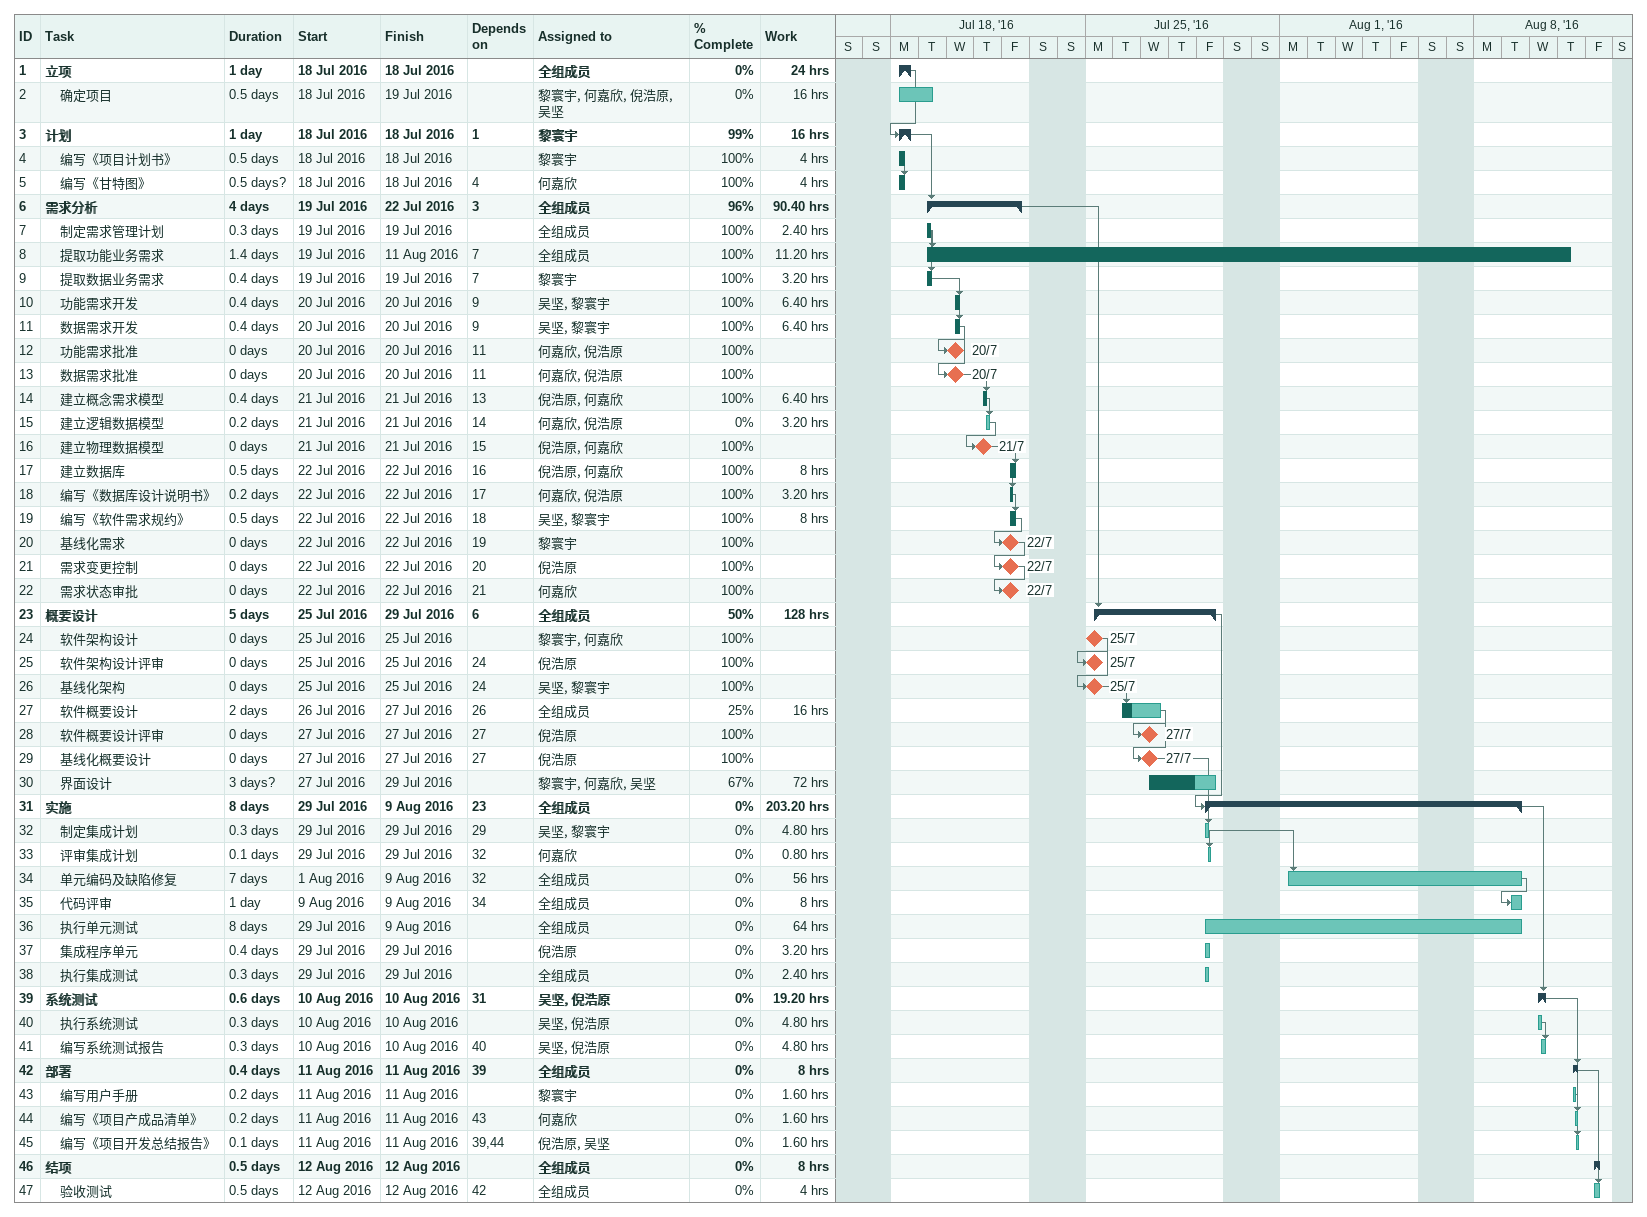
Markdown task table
| ID | Level | Task | Duration | Start | Finish | Predecessors | Resources | % complete | Work (h) |
|---|---|---|---|---|---|---|---|---|---|
| 1 | 1 | **立项** | 1d | 2016-07-18 | 2016-07-18 |  | 全组成员 | 0 | 24 |
| 2 | 2 | 确定项目 | 0.5d | 2016-07-18 | 2016-07-19 |  | 黎寰宇, 何嘉欣, 倪浩原, 吴坚 | 0 | 16 |
| 3 | 1 | **计划** | 1d | 2016-07-18 | 2016-07-18 | 1 | 黎寰宇 | 99 | 16 |
| 4 | 2 | 编写《项目计划书》 | 0.5d | 2016-07-18 | 2016-07-18 |  | 黎寰宇 | 100 | 4 |
| 5 | 2 | 编写《甘特图》 | 0.5d? | 2016-07-18 | 2016-07-18 | 4 | 何嘉欣 | 100 | 4 |
| 6 | 1 | **需求分析** | 4d | 2016-07-19 | 2016-07-22 | 3 | 全组成员 | 96 | 90.40 |
| 7 | 2 | 制定需求管理计划 | 0.3d | 2016-07-19 | 2016-07-19 |  | 全组成员 | 100 | 2.40 |
| 8 | 2 | 提取功能业务需求 | 1.4d | 2016-07-19 | 2016-08-11 | 7 | 全组成员 | 100 | 11.20 |
| 9 | 2 | 提取数据业务需求 | 0.4d | 2016-07-19 | 2016-07-19 | 7 | 黎寰宇 | 100 | 3.20 |
| 10 | 2 | 功能需求开发 | 0.4d | 2016-07-20 | 2016-07-20 | 9 | 吴坚, 黎寰宇 | 100 | 6.40 |
| 11 | 2 | 数据需求开发 | 0.4d | 2016-07-20 | 2016-07-20 | 9 | 吴坚, 黎寰宇 | 100 | 6.40 |
| 12 | 2 | 功能需求批准 | 0d | 2016-07-20 | 2016-07-20 | 11 | 何嘉欣, 倪浩原 | 100 |  |
| 13 | 2 | 数据需求批准 | 0d | 2016-07-20 | 2016-07-20 | 11 | 何嘉欣, 倪浩原 | 100 |  |
| 14 | 2 | 建立概念需求模型 | 0.4d | 2016-07-21 | 2016-07-21 | 13 | 倪浩原, 何嘉欣 | 100 | 6.40 |
| 15 | 2 | 建立逻辑数据模型 | 0.2d | 2016-07-21 | 2016-07-21 | 14 | 何嘉欣, 倪浩原 | 0 | 3.20 |
| 16 | 2 | 建立物理数据模型 | 0d | 2016-07-21 | 2016-07-21 | 15 | 倪浩原, 何嘉欣 | 100 |  |
| 17 | 2 | 建立数据库 | 0.5d | 2016-07-22 | 2016-07-22 | 16 | 倪浩原, 何嘉欣 | 100 | 8 |
| 18 | 2 | 编写《数据库设计说明书》 | 0.2d | 2016-07-22 | 2016-07-22 | 17 | 何嘉欣, 倪浩原 | 100 | 3.20 |
| 19 | 2 | 编写《软件需求规约》 | 0.5d | 2016-07-22 | 2016-07-22 | 18 | 吴坚, 黎寰宇 | 100 | 8 |
| 20 | 2 | 基线化需求 | 0d | 2016-07-22 | 2016-07-22 | 19 | 黎寰宇 | 100 |  |
| 21 | 2 | 需求变更控制 | 0d | 2016-07-22 | 2016-07-22 | 20 | 倪浩原 | 100 |  |
| 22 | 2 | 需求状态审批 | 0d | 2016-07-22 | 2016-07-22 | 21 | 何嘉欣 | 100 |  |
| 23 | 1 | **概要设计** | 5d | 2016-07-25 | 2016-07-29 | 6 | 全组成员 | 50 | 128 |
| 24 | 2 | 软件架构设计 | 0d | 2016-07-25 | 2016-07-25 |  | 黎寰宇, 何嘉欣 | 100 |  |
| 25 | 2 | 软件架构设计评审 | 0d | 2016-07-25 | 2016-07-25 | 24 | 倪浩原 | 100 |  |
| 26 | 2 | 基线化架构 | 0d | 2016-07-25 | 2016-07-25 | 24 | 吴坚, 黎寰宇 | 100 |  |
| 27 | 2 | 软件概要设计 | 2d | 2016-07-26 | 2016-07-27 | 26 | 全组成员 | 25 | 16 |
| 28 | 2 | 软件概要设计评审 | 0d | 2016-07-27 | 2016-07-27 | 27 | 倪浩原 | 100 |  |
| 29 | 2 | 基线化概要设计 | 0d | 2016-07-27 | 2016-07-27 | 27 | 倪浩原 | 100 |  |
| 30 | 2 | 界面设计 | 3d? | 2016-07-27 | 2016-07-29 |  | 黎寰宇, 何嘉欣, 吴坚 | 67 | 72 |
| 31 | 1 | **实施** | 8d | 2016-07-29 | 2016-08-09 | 23 | 全组成员 | 0 | 203.20 |
| 32 | 2 | 制定集成计划 | 0.3d | 2016-07-29 | 2016-07-29 | 29 | 吴坚, 黎寰宇 | 0 | 4.80 |
| 33 | 2 | 评审集成计划 | 0.1d | 2016-07-29 | 2016-07-29 | 32 | 何嘉欣 | 0 | 0.80 |
| 34 | 2 | 单元编码及缺陷修复 | 7d | 2016-08-01 | 2016-08-09 | 32 | 全组成员 | 0 | 56 |
| 35 | 2 | 代码评审 | 1d | 2016-08-09 | 2016-08-09 | 34 | 全组成员 | 0 | 8 |
| 36 | 2 | 执行单元测试 | 8d | 2016-07-29 | 2016-08-09 |  | 全组成员 | 0 | 64 |
| 37 | 2 | 集成程序单元 | 0.4d | 2016-07-29 | 2016-07-29 |  | 倪浩原 | 0 | 3.20 |
| 38 | 2 | 执行集成测试 | 0.3d | 2016-07-29 | 2016-07-29 |  | 全组成员 | 0 | 2.40 |
| 39 | 1 | **系统测试** | 0.6d | 2016-08-10 | 2016-08-10 | 31 | 吴坚, 倪浩原 | 0 | 19.20 |
| 40 | 2 | 执行系统测试 | 0.3d | 2016-08-10 | 2016-08-10 |  | 吴坚, 倪浩原 | 0 | 4.80 |
| 41 | 2 | 编写系统测试报告 | 0.3d | 2016-08-10 | 2016-08-10 | 40 | 吴坚, 倪浩原 | 0 | 4.80 |
| 42 | 1 | **部署** | 0.4d | 2016-08-11 | 2016-08-11 | 39 | 全组成员 | 0 | 8 |
| 43 | 2 | 编写用户手册 | 0.2d | 2016-08-11 | 2016-08-11 |  | 黎寰宇 | 0 | 1.60 |
| 44 | 2 | 编写《项目产成品清单》 | 0.2d | 2016-08-11 | 2016-08-11 | 43 | 何嘉欣 | 0 | 1.60 |
| 45 | 2 | 编写《项目开发总结报告》 | 0.1d | 2016-08-11 | 2016-08-11 | 39, 44 | 倪浩原, 吴坚 | 0 | 1.60 |
| 46 | 1 | **结项** | 0.5d | 2016-08-12 | 2016-08-12 |  | 全组成员 | 0 | 8 |
| 47 | 2 | 验收测试 | 0.5d | 2016-08-12 | 2016-08-12 | 42 | 全组成员 | 0 | 4 |
